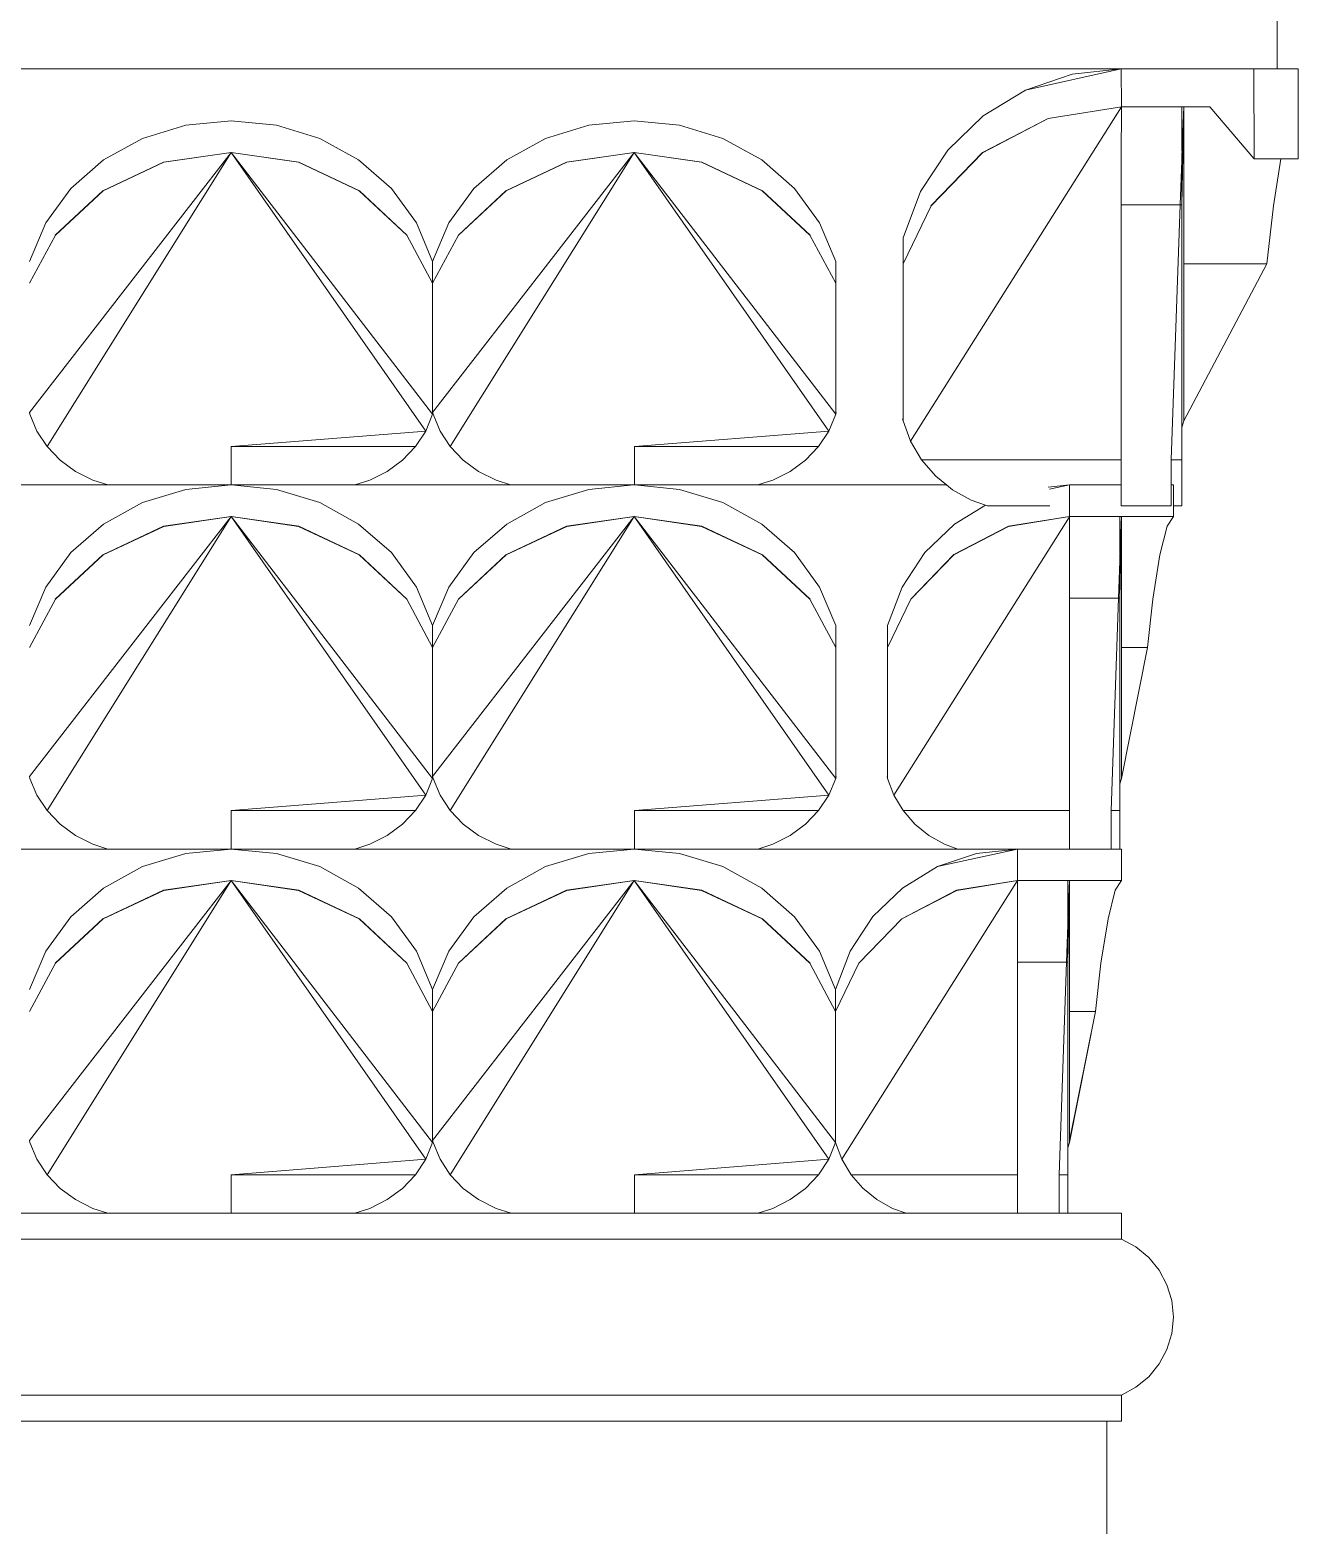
# Model space of a CAD drawing. Header units: millimetres. Extents: x -667 to -468, y -723 to -475.
# Drawn here: x -658.1482 to -657.953, y -488.0089 to -487.7789 of the extents above; entities that cross this region are included whole.
import ezdxf

# ---------------------------------------------------------------- set-up
doc = ezdxf.new("R2010")
doc.units = ezdxf.units.MM
doc.layers.add('dinding', color=36, linetype='Continuous', lineweight=9)

msp = doc.modelspace()

# ---------------------------------------------------------------- linework, layer by layer
at = {"layer": 'dinding'}
for p, q in [((-657.95624, -487.78493), (-657.95624, -487.76893)), ((-658.3163, -487.78494), (-657.98026, -487.78493)), ((-657.99501, -487.78818), (-657.98026, -487.78493)), ((-657.98781, -487.78574), (-657.99501, -487.78818)), ((-657.98026, -487.78493), (-657.98781, -487.78574)), ((-657.98026, -487.78493), (-657.98024, -487.79076)), ((-657.98026, -487.78493), (-657.95984, -487.78493)), ((-657.95982, -487.7987), (-657.95984, -487.78493)), ((-657.95984, -487.78493), (-657.95624, -487.78493)), ((-657.95624, -487.78493), (-657.95304, -487.78493)), ((-657.95304, -487.78493), (-657.95304, -487.79875)), ((-657.99501, -487.78818), (-658.0015, -487.79214)), ((-658.01268, -487.84219), (-657.98024, -487.79076)), ((-657.98024, -487.79076), (-657.99151, -487.79255)), ((-657.98024, -487.79076), (-657.99149, -487.79257)), ((-657.98024, -487.79076), (-657.98025, -487.79862)), ((-657.97093, -487.79076), (-657.98024, -487.79076)), ((-657.97093, -487.79076), (-657.97093, -487.79758)), ((-657.97064, -487.79077), (-657.97093, -487.79076)), ((-657.97064, -487.79077), (-657.97093, -487.79843)), ((-657.97092, -487.80582), (-657.97064, -487.79077)), ((-657.96667, -487.79076), (-657.97064, -487.79077)), ((-657.97064, -487.79077), (-657.97064, -487.81491)), ((-657.96664, -487.79076), (-657.96667, -487.79076)), ((-657.95987, -487.79872), (-657.96664, -487.79076)), ((-658.12424, -487.7936), (-658.11725, -487.79293)), ((-658.11725, -487.79293), (-658.11027, -487.7936)), ((-658.06221, -487.7936), (-658.05522, -487.79293)), ((-658.05522, -487.79293), (-658.04824, -487.7936)), ((-658.0015, -487.79214), (-658.00697, -487.79742)), ((-657.99151, -487.79255), (-658.00163, -487.7978)), ((-657.99149, -487.79257), (-658.0016, -487.79784)), ((-658.13089, -487.79564), (-658.12424, -487.7936)), ((-658.11027, -487.7936), (-658.10362, -487.79564)), ((-658.06886, -487.79564), (-658.06221, -487.7936)), ((-658.04824, -487.7936), (-658.04159, -487.79564)), ((-658.11725, -487.79779), (-658.14827, -487.83779)), ((-658.11725, -487.79779), (-658.14558, -487.84303)), ((-658.13688, -487.79894), (-658.13089, -487.79564)), ((-658.12766, -487.79928), (-658.11725, -487.79779)), ((-658.11725, -487.79779), (-658.12764, -487.7993)), ((-658.11725, -487.79779), (-658.10685, -487.79928)), ((-658.11725, -487.79779), (-658.10687, -487.7993)), ((-658.0873, -487.84065), (-658.11725, -487.79779)), ((-658.08624, -487.83806), (-658.11725, -487.79779)), ((-658.10362, -487.79564), (-658.09763, -487.79894)), ((-658.05522, -487.79779), (-658.08624, -487.83779)), ((-658.05522, -487.79779), (-658.08354, -487.84303)), ((-658.07485, -487.79894), (-658.06886, -487.79564)), ((-658.06563, -487.79928), (-658.05522, -487.79779)), ((-658.05522, -487.79779), (-658.06561, -487.7993)), ((-658.05522, -487.79779), (-658.04482, -487.79928)), ((-658.05522, -487.79779), (-658.04484, -487.7993)), ((-658.02527, -487.84065), (-658.05522, -487.79779)), ((-658.02421, -487.83806), (-658.05522, -487.79779)), ((-658.04159, -487.79564), (-658.0356, -487.79894)), ((-658.00697, -487.79742), (-658.01115, -487.80377)), ((-658.00163, -487.7978), (-658.00955, -487.80599)), ((-658.14192, -487.80334), (-658.13688, -487.79894)), ((-658.13699, -487.80366), (-658.12766, -487.79928)), ((-658.13697, -487.80369), (-658.12764, -487.7993)), ((-658.12764, -487.7993), (-658.12766, -487.79928)), ((-658.10687, -487.7993), (-658.10685, -487.79928)), ((-658.10687, -487.7993), (-658.09754, -487.80369)), ((-658.10685, -487.79928), (-658.09752, -487.80366)), ((-658.09763, -487.79894), (-658.09259, -487.80334)), ((-658.07989, -487.80334), (-658.07485, -487.79894)), ((-658.07496, -487.80366), (-658.06563, -487.79928)), ((-658.07494, -487.80369), (-658.06561, -487.7993)), ((-658.06561, -487.7993), (-658.06563, -487.79928)), ((-658.04484, -487.7993), (-658.04482, -487.79928)), ((-658.04484, -487.7993), (-658.03551, -487.80369)), ((-658.04482, -487.79928), (-658.03548, -487.80366)), ((-658.0356, -487.79894), (-658.03055, -487.80334)), ((-658.0016, -487.79784), (-658.00954, -487.80601)), ((-657.98025, -487.79867), (-657.98025, -487.79862)), ((-657.98025, -487.80583), (-657.98025, -487.79867)), ((-657.97093, -487.79902), (-657.9712, -487.80582)), ((-657.97093, -487.79899), (-657.97093, -487.79843)), ((-657.97093, -487.79899), (-657.97093, -487.79902)), ((-657.97093, -487.79902), (-657.97092, -487.80582)), ((-657.95987, -487.79876), (-657.95987, -487.79872)), ((-657.95984, -487.79876), (-657.95987, -487.79876)), ((-657.95984, -487.79876), (-657.95982, -487.7987)), ((-657.95984, -487.79876), (-657.95569, -487.79876)), ((-657.95569, -487.79876), (-657.95684, -487.80599)), ((-657.95569, -487.79876), (-657.95304, -487.79875)), ((-658.14578, -487.80863), (-658.14192, -487.80334)), ((-658.14432, -487.81048), (-658.13699, -487.80366)), ((-658.1443, -487.8105), (-658.13697, -487.80369)), ((-658.13697, -487.80369), (-658.13699, -487.80366)), ((-658.09754, -487.80369), (-658.09752, -487.80366)), ((-658.09754, -487.80369), (-658.09021, -487.8105)), ((-658.09752, -487.80366), (-658.09019, -487.81048)), ((-658.09259, -487.80334), (-658.08873, -487.80863)), ((-658.08375, -487.80863), (-658.07989, -487.80334)), ((-658.08228, -487.81048), (-658.07496, -487.80366)), ((-658.08227, -487.8105), (-658.07494, -487.80369)), ((-658.07494, -487.80369), (-658.07496, -487.80366)), ((-658.03551, -487.80369), (-658.03548, -487.80366)), ((-658.03551, -487.80369), (-658.02818, -487.8105)), ((-658.03548, -487.80366), (-658.02816, -487.81048)), ((-658.03055, -487.80334), (-658.02669, -487.80863)), ((-658.01115, -487.80377), (-658.01384, -487.81089)), ((-658.01384, -487.8149), (-658.00954, -487.80601)), ((-658.00954, -487.80601), (-658.00955, -487.80599)), ((-657.98027, -487.84505), (-657.98025, -487.80583)), ((-657.9712, -487.80582), (-657.98025, -487.80583)), ((-657.9712, -487.80582), (-657.97257, -487.84505)), ((-657.9712, -487.80582), (-657.97092, -487.80582)), ((-657.97092, -487.80582), (-657.97095, -487.84009)), ((-657.95684, -487.80599), (-657.95784, -487.81491)), ((-658.14827, -487.81456), (-658.14578, -487.80863)), ((-658.08873, -487.80863), (-658.08624, -487.81456)), ((-658.08624, -487.81456), (-658.08375, -487.80863)), ((-658.02669, -487.80863), (-658.02421, -487.81456)), ((-658.14827, -487.81791), (-658.1443, -487.8105)), ((-658.1443, -487.8105), (-658.14432, -487.81048)), ((-658.09021, -487.8105), (-658.09019, -487.81048)), ((-658.08624, -487.81791), (-658.09021, -487.8105)), ((-658.08624, -487.81791), (-658.08227, -487.8105)), ((-658.08227, -487.8105), (-658.08228, -487.81048)), ((-658.02818, -487.8105), (-658.02816, -487.81048)), ((-658.02421, -487.81791), (-658.02818, -487.8105)), ((-658.01384, -487.8149), (-658.01384, -487.81089)), ((-658.08624, -487.81791), (-658.08624, -487.81456)), ((-658.02421, -487.81791), (-658.02421, -487.81456)), ((-658.01384, -487.8149), (-658.01384, -487.83908)), ((-657.97064, -487.81491), (-657.95784, -487.81491)), ((-657.95784, -487.81491), (-657.97064, -487.83909)), ((-657.97064, -487.83909), (-657.97064, -487.81491)), ((-658.08624, -487.83779), (-658.08624, -487.81791)), ((-658.02421, -487.81791), (-658.02421, -487.83806)), ((-658.14822, -487.83806), (-658.14827, -487.83779)), ((-658.14714, -487.84065), (-658.14822, -487.83806)), ((-658.0873, -487.84065), (-658.08624, -487.83806)), ((-658.08618, -487.83806), (-658.08624, -487.83779)), ((-658.08624, -487.83806), (-658.08624, -487.83779)), ((-658.08624, -487.83806), (-658.08621, -487.83793)), ((-658.08511, -487.84065), (-658.08618, -487.83806)), ((-658.02527, -487.84065), (-658.02421, -487.83806)), ((-658.02421, -487.83806), (-658.02415, -487.83779)), ((-658.01384, -487.83908), (-658.01391, -487.83876)), ((-658.01268, -487.84219), (-658.01384, -487.83908)), ((-657.97095, -487.84009), (-657.97064, -487.83909)), ((-658.14558, -487.84303), (-658.14714, -487.84065)), ((-658.0873, -487.84065), (-658.11723, -487.84303)), ((-658.0873, -487.84065), (-658.08888, -487.84303)), ((-658.08354, -487.84303), (-658.08511, -487.84065)), ((-658.02527, -487.84065), (-658.0552, -487.84303)), ((-658.02527, -487.84065), (-658.02684, -487.84303)), ((-657.97095, -487.84009), (-657.97095, -487.84505)), ((-658.14358, -487.84512), (-658.14558, -487.84303)), ((-658.11723, -487.84303), (-658.11723, -487.84893)), ((-658.08888, -487.84303), (-658.11723, -487.84303)), ((-658.09088, -487.84512), (-658.08888, -487.84303)), ((-658.08154, -487.84512), (-658.08354, -487.84303)), ((-658.0552, -487.84303), (-658.05519, -487.84893)), ((-658.02684, -487.84303), (-658.0552, -487.84303)), ((-658.02884, -487.84512), (-658.02684, -487.84303)), ((-658.01099, -487.84505), (-658.01268, -487.84219)), ((-658.1412, -487.84687), (-658.14358, -487.84512)), ((-658.09325, -487.84687), (-658.09088, -487.84512)), ((-658.07917, -487.84687), (-658.08154, -487.84512)), ((-658.03122, -487.84687), (-658.02884, -487.84512)), ((-658.00882, -487.84756), (-658.01099, -487.84505)), ((-658.01099, -487.84505), (-657.98027, -487.84505)), ((-657.98025, -487.84893), (-657.98027, -487.84505)), ((-657.97257, -487.84505), (-657.97095, -487.84505)), ((-657.97257, -487.84505), (-657.97257, -487.84893)), ((-657.97095, -487.84505), (-657.97096, -487.85213)), ((-658.13852, -487.84821), (-658.1412, -487.84687)), ((-658.13621, -487.84893), (-658.13852, -487.84821)), ((-658.09824, -487.84893), (-658.09593, -487.84821)), ((-658.09593, -487.84821), (-658.09325, -487.84687)), ((-658.07649, -487.84821), (-658.07917, -487.84687)), ((-658.07425, -487.84893), (-658.07649, -487.84821)), ((-658.03621, -487.84893), (-658.0339, -487.84821)), ((-658.0339, -487.84821), (-658.03122, -487.84687)), ((-658.00714, -487.84893), (-658.00882, -487.84756)), ((-658.16028, -487.84893), (-658.13621, -487.84893)), ((-658.13621, -487.84893), (-658.11725, -487.84893)), ((-658.13089, -487.85164), (-658.12424, -487.84961)), ((-658.12424, -487.84961), (-658.11725, -487.84893)), ((-658.11725, -487.84893), (-658.11723, -487.84893)), ((-658.11723, -487.84893), (-658.11027, -487.84961)), ((-658.11723, -487.84893), (-658.09829, -487.84893)), ((-658.11027, -487.84961), (-658.10362, -487.85164)), ((-658.09829, -487.84893), (-658.09824, -487.84893)), ((-658.09824, -487.84893), (-658.07425, -487.84893)), ((-658.07425, -487.84893), (-658.05526, -487.84893)), ((-658.06886, -487.85164), (-658.06221, -487.84961)), ((-658.06221, -487.84961), (-658.05526, -487.84893)), ((-658.05526, -487.84893), (-658.05522, -487.84893)), ((-658.05522, -487.84893), (-658.05519, -487.84893)), ((-658.05519, -487.84893), (-658.04824, -487.84961)), ((-658.05519, -487.84893), (-658.03621, -487.84893)), ((-658.04824, -487.84961), (-658.04159, -487.85164)), ((-658.03621, -487.84893), (-658.00714, -487.84893)), ((-658.00625, -487.84966), (-658.00714, -487.84893)), ((-658.00334, -487.85127), (-658.00625, -487.84966)), ((-657.98822, -487.84893), (-657.99153, -487.84928)), ((-657.99129, -487.8496), (-657.98822, -487.84893)), ((-657.98822, -487.84893), (-657.98824, -487.85213)), ((-657.98025, -487.84893), (-657.98822, -487.84893)), ((-657.98025, -487.85213), (-657.98025, -487.84893)), ((-657.97222, -487.84893), (-657.97257, -487.84893)), ((-657.97257, -487.84893), (-657.97257, -487.85213)), ((-657.97222, -487.84893), (-657.97222, -487.85213)), ((-658.13688, -487.85494), (-658.13089, -487.85164)), ((-658.10362, -487.85164), (-658.09763, -487.85494)), ((-658.07485, -487.85494), (-658.06886, -487.85164)), ((-658.04159, -487.85164), (-658.0356, -487.85494)), ((-658.00115, -487.85202), (-658.00594, -487.85494)), ((-658.00115, -487.85202), (-658.00334, -487.85127)), ((-658.00084, -487.85213), (-658.00115, -487.85202)), ((-657.99127, -487.85213), (-658.00084, -487.85213)), ((-657.98824, -487.85213), (-657.98822, -487.85379)), ((-657.97257, -487.85213), (-657.98025, -487.85213)), ((-657.97222, -487.85213), (-657.97222, -487.85379)), ((-657.97222, -487.85213), (-657.97096, -487.85213)), ((-658.11725, -487.85379), (-658.14827, -487.89379)), ((-658.11725, -487.85379), (-658.14558, -487.89903)), ((-658.14192, -487.85934), (-658.13688, -487.85494)), ((-658.13699, -487.85966), (-658.12766, -487.85528)), ((-658.12766, -487.85528), (-658.11725, -487.85379)), ((-658.12764, -487.8553), (-658.12766, -487.85528)), ((-658.11725, -487.85379), (-658.12764, -487.8553)), ((-658.11725, -487.85379), (-658.10685, -487.85528)), ((-658.11725, -487.85379), (-658.10687, -487.8553)), ((-658.0873, -487.89666), (-658.11725, -487.85379)), ((-658.08624, -487.89406), (-658.11725, -487.85379)), ((-658.10687, -487.8553), (-658.10685, -487.85528)), ((-658.10685, -487.85528), (-658.09752, -487.85966)), ((-658.09763, -487.85494), (-658.09259, -487.85934)), ((-658.05522, -487.85379), (-658.08624, -487.89379)), ((-658.05522, -487.85379), (-658.08354, -487.89903)), ((-658.07989, -487.85934), (-658.07485, -487.85494)), ((-658.07496, -487.85966), (-658.06563, -487.85528)), ((-658.06563, -487.85528), (-658.05522, -487.85379)), ((-658.06561, -487.8553), (-658.06563, -487.85528)), ((-658.05522, -487.85379), (-658.06561, -487.8553)), ((-658.05522, -487.85379), (-658.04482, -487.85528)), ((-658.05522, -487.85379), (-658.04484, -487.8553)), ((-658.02527, -487.89666), (-658.05522, -487.85379)), ((-658.02421, -487.89406), (-658.05522, -487.85379)), ((-658.04484, -487.8553), (-658.04482, -487.85528)), ((-658.04482, -487.85528), (-658.03548, -487.85966)), ((-658.0356, -487.85494), (-658.03055, -487.85934)), ((-658.01525, -487.89665), (-657.98824, -487.85383)), ((-658.00594, -487.85494), (-658.01049, -487.85934)), ((-657.99761, -487.85528), (-658.00604, -487.85965)), ((-657.98822, -487.85379), (-657.99761, -487.85528)), ((-657.98822, -487.85379), (-657.99759, -487.8553)), ((-657.98824, -487.85383), (-657.98822, -487.85379)), ((-657.98824, -487.85868), (-657.98824, -487.85383)), ((-657.98046, -487.85379), (-657.98822, -487.85379)), ((-657.98046, -487.86634), (-657.98022, -487.85379)), ((-657.98046, -487.85379), (-657.98046, -487.85947)), ((-657.98022, -487.85379), (-657.98046, -487.85379)), ((-657.98022, -487.85379), (-657.98046, -487.86018)), ((-657.97222, -487.85379), (-657.98022, -487.85379)), ((-657.98022, -487.85379), (-657.98022, -487.8665)), ((-657.97321, -487.85528), (-657.9743, -487.85966)), ((-657.97222, -487.85379), (-657.97321, -487.85528)), ((-658.13697, -487.85969), (-658.12764, -487.8553)), ((-658.10687, -487.8553), (-658.09754, -487.85969)), ((-658.07494, -487.85969), (-658.06561, -487.8553)), ((-658.04484, -487.8553), (-658.03551, -487.85969)), ((-657.99759, -487.8553), (-658.00602, -487.85969)), ((-658.14578, -487.86463), (-658.14192, -487.85934)), ((-658.14432, -487.86648), (-658.13699, -487.85966)), ((-658.1443, -487.8665), (-658.13697, -487.85969)), ((-658.13697, -487.85969), (-658.13699, -487.85966)), ((-658.09754, -487.85969), (-658.09752, -487.85966)), ((-658.09754, -487.85969), (-658.09021, -487.8665)), ((-658.09752, -487.85966), (-658.09019, -487.86648)), ((-658.09259, -487.85934), (-658.08873, -487.86463)), ((-658.08375, -487.86463), (-658.07989, -487.85934)), ((-658.08228, -487.86648), (-658.07496, -487.85966)), ((-658.08227, -487.8665), (-658.07494, -487.85969)), ((-658.07494, -487.85969), (-658.07496, -487.85966)), ((-658.03551, -487.85969), (-658.03548, -487.85966)), ((-658.03551, -487.85969), (-658.02818, -487.8665)), ((-658.03548, -487.85966), (-658.02816, -487.86648)), ((-658.03055, -487.85934), (-658.02669, -487.86463)), ((-658.01049, -487.85934), (-658.01397, -487.86463)), ((-658.00604, -487.85965), (-658.01265, -487.86648)), ((-658.00602, -487.85969), (-658.01263, -487.8665)), ((-657.98824, -487.85868), (-657.98823, -487.86034)), ((-657.9743, -487.85966), (-657.97538, -487.86648)), ((-657.98823, -487.86038), (-657.98824, -487.86397)), ((-657.98823, -487.86034), (-657.98823, -487.86038)), ((-657.98046, -487.86067), (-657.98068, -487.86634)), ((-657.98046, -487.86064), (-657.98046, -487.86018)), ((-657.98046, -487.86064), (-657.98046, -487.86067)), ((-657.98046, -487.86067), (-657.98046, -487.86634)), ((-657.98824, -487.86397), (-657.98824, -487.86634)), ((-658.14827, -487.87056), (-658.14578, -487.86463)), ((-658.14827, -487.87391), (-658.1443, -487.8665)), ((-658.1443, -487.8665), (-658.14432, -487.86648)), ((-658.09021, -487.8665), (-658.09019, -487.86648)), ((-658.08624, -487.87391), (-658.09021, -487.8665)), ((-658.08873, -487.86463), (-658.08624, -487.87056)), ((-658.08624, -487.87056), (-658.08375, -487.86463)), ((-658.08624, -487.87391), (-658.08227, -487.8665)), ((-658.08227, -487.8665), (-658.08228, -487.86648)), ((-658.02818, -487.8665), (-658.02816, -487.86648)), ((-658.02421, -487.87391), (-658.02818, -487.8665)), ((-658.02669, -487.86463), (-658.02421, -487.87056)), ((-658.01397, -487.86463), (-658.01622, -487.87056)), ((-658.01263, -487.8665), (-658.01622, -487.87391)), ((-658.01265, -487.86648), (-658.01263, -487.8665)), ((-657.98068, -487.86634), (-657.98824, -487.86634)), ((-657.98824, -487.89903), (-657.98824, -487.86634)), ((-657.98068, -487.86634), (-657.98183, -487.89903)), ((-657.98068, -487.86634), (-657.98046, -487.86634)), ((-657.98046, -487.86634), (-657.98048, -487.89489)), ((-657.98022, -487.8665), (-657.98024, -487.87391)), ((-657.97538, -487.86648), (-657.97622, -487.87391)), ((-658.08624, -487.87391), (-658.08624, -487.87056)), ((-658.02421, -487.87391), (-658.02421, -487.87056)), ((-658.01622, -487.87391), (-658.01622, -487.87056)), ((-658.08624, -487.89379), (-658.08624, -487.87391)), ((-658.02421, -487.87391), (-658.02421, -487.89406)), ((-658.01622, -487.87391), (-658.01622, -487.89406)), ((-657.98024, -487.87391), (-657.97622, -487.87391)), ((-657.98024, -487.89311), (-657.98024, -487.87391)), ((-657.97622, -487.87391), (-657.98022, -487.89406)), ((-658.14822, -487.89406), (-658.14827, -487.89379)), ((-658.14714, -487.89665), (-658.14822, -487.89406)), ((-658.0873, -487.89666), (-658.08624, -487.89406)), ((-658.08618, -487.89406), (-658.08624, -487.89379)), ((-658.08624, -487.89406), (-658.08624, -487.89379)), ((-658.08624, -487.89406), (-658.08621, -487.89393)), ((-658.08511, -487.89665), (-658.08618, -487.89406)), ((-658.02527, -487.89666), (-658.02421, -487.89406)), ((-658.02421, -487.89406), (-658.02415, -487.89379)), ((-658.01622, -487.89406), (-658.01627, -487.89379)), ((-658.01525, -487.89665), (-658.01622, -487.89406)), ((-657.98048, -487.89489), (-657.98022, -487.89406)), ((-657.98022, -487.89406), (-657.98024, -487.89311)), ((-658.14558, -487.89903), (-658.14714, -487.89665)), ((-658.0873, -487.89666), (-658.11723, -487.89903)), ((-658.0873, -487.89666), (-658.08888, -487.89903)), ((-658.08354, -487.89903), (-658.08511, -487.89665)), ((-658.02527, -487.89666), (-658.0552, -487.89903)), ((-658.02527, -487.89666), (-658.02684, -487.89903)), ((-658.01384, -487.89903), (-658.01525, -487.89665)), ((-657.98048, -487.89489), (-657.98048, -487.89903)), ((-658.14358, -487.90113), (-658.14558, -487.89903)), ((-658.1412, -487.90287), (-658.14358, -487.90113)), ((-658.11723, -487.89903), (-658.11723, -487.90493)), ((-658.08888, -487.89903), (-658.11723, -487.89903)), ((-658.09325, -487.90287), (-658.09088, -487.90113)), ((-658.09088, -487.90113), (-658.08888, -487.89903)), ((-658.08154, -487.90113), (-658.08354, -487.89903)), ((-658.07917, -487.90287), (-658.08154, -487.90113)), ((-658.0552, -487.89903), (-658.05519, -487.90493)), ((-658.02684, -487.89903), (-658.0552, -487.89903)), ((-658.03122, -487.90287), (-658.02884, -487.90113)), ((-658.02884, -487.90113), (-658.02684, -487.89903)), ((-658.01204, -487.90112), (-658.01384, -487.89903)), ((-658.01384, -487.89903), (-657.98824, -487.89903)), ((-658.00989, -487.90287), (-658.01204, -487.90112)), ((-657.98823, -487.90493), (-657.98824, -487.89903)), ((-657.98183, -487.89903), (-657.98183, -487.90493)), ((-657.98183, -487.89903), (-657.98048, -487.89903)), ((-657.98048, -487.89903), (-657.98048, -487.90493)), ((-658.13852, -487.90421), (-658.1412, -487.90287)), ((-658.09593, -487.90421), (-658.09325, -487.90287)), ((-658.07649, -487.90421), (-658.07917, -487.90287)), ((-658.0339, -487.90421), (-658.03122, -487.90287)), ((-658.00747, -487.90421), (-658.00989, -487.90287)), ((-658.16028, -487.90493), (-658.13621, -487.90493)), ((-658.13621, -487.90493), (-658.13852, -487.90421)), ((-658.13621, -487.90493), (-658.11725, -487.90493)), ((-658.13089, -487.90764), (-658.12424, -487.90561)), ((-658.12424, -487.90561), (-658.11725, -487.90493)), ((-658.11725, -487.90493), (-658.11723, -487.90493)), ((-658.11723, -487.90493), (-658.09824, -487.90493)), ((-658.11723, -487.90493), (-658.11027, -487.90561)), ((-658.11027, -487.90561), (-658.10362, -487.90764)), ((-658.09824, -487.90493), (-658.09593, -487.90421)), ((-658.09824, -487.90493), (-658.07418, -487.90493)), ((-658.07418, -487.90493), (-658.07649, -487.90421)), ((-658.07418, -487.90493), (-658.05522, -487.90493)), ((-658.06886, -487.90764), (-658.06221, -487.90561)), ((-658.06221, -487.90561), (-658.05522, -487.90493)), ((-658.05522, -487.90493), (-658.05519, -487.90493)), ((-658.05519, -487.90493), (-658.03621, -487.90493)), ((-658.05519, -487.90493), (-658.04824, -487.90561)), ((-658.04824, -487.90561), (-658.04159, -487.90764)), ((-658.03621, -487.90493), (-658.0339, -487.90421)), ((-658.03621, -487.90493), (-658.00539, -487.90493)), ((-658.00853, -487.90764), (-657.99622, -487.90493)), ((-658.00253, -487.9056), (-658.00853, -487.90764)), ((-658.00539, -487.90493), (-658.00747, -487.90421)), ((-657.99622, -487.90493), (-658.00539, -487.90493)), ((-657.99622, -487.90493), (-658.00253, -487.9056)), ((-657.99622, -487.90493), (-657.99622, -487.90979)), ((-657.98823, -487.90493), (-657.99622, -487.90493)), ((-657.98183, -487.90493), (-657.98823, -487.90493)), ((-657.98183, -487.90493), (-657.98048, -487.90493)), ((-657.98048, -487.90493), (-657.98022, -487.90493)), ((-657.98022, -487.90493), (-657.98022, -487.90979)), ((-658.13688, -487.91094), (-658.13089, -487.90764)), ((-658.10362, -487.90764), (-658.09763, -487.91094)), ((-658.07485, -487.91094), (-658.06886, -487.90764)), ((-658.04159, -487.90764), (-658.0356, -487.91094)), ((-658.00853, -487.90764), (-658.01394, -487.91094)), ((-658.11725, -487.90979), (-658.14827, -487.94979)), ((-658.11725, -487.90979), (-658.14558, -487.95503)), ((-658.12766, -487.91128), (-658.11725, -487.90979)), ((-658.11725, -487.90979), (-658.12764, -487.9113)), ((-658.11725, -487.90979), (-658.10685, -487.91128)), ((-658.11725, -487.90979), (-658.10687, -487.9113)), ((-658.0873, -487.95266), (-658.11725, -487.90979)), ((-658.08624, -487.95006), (-658.11725, -487.90979)), ((-658.05522, -487.90979), (-658.08624, -487.94979)), ((-658.05522, -487.90979), (-658.08354, -487.95503)), ((-658.06563, -487.91128), (-658.05522, -487.90979)), ((-658.05522, -487.90979), (-658.06561, -487.9113)), ((-658.05522, -487.90979), (-658.04482, -487.91128)), ((-658.05522, -487.90979), (-658.04484, -487.9113)), ((-658.02527, -487.95266), (-658.05522, -487.90979)), ((-658.02422, -487.95006), (-658.05522, -487.90979)), ((-658.02326, -487.95265), (-657.99622, -487.90979)), ((-657.99622, -487.90979), (-658.00561, -487.91128)), ((-657.99622, -487.90979), (-658.00559, -487.9113)), ((-657.99622, -487.90979), (-657.99623, -487.91634)), ((-657.98846, -487.90979), (-657.99622, -487.90979)), ((-657.98846, -487.92234), (-657.98822, -487.90979)), ((-657.98846, -487.90979), (-657.98846, -487.91547)), ((-657.98822, -487.90979), (-657.98846, -487.90979)), ((-657.98822, -487.90979), (-657.98846, -487.91618)), ((-657.98022, -487.90979), (-657.98822, -487.90979)), ((-657.98822, -487.90979), (-657.98822, -487.92991)), ((-657.98022, -487.90979), (-657.98121, -487.91128)), ((-658.14192, -487.91534), (-658.13688, -487.91094)), ((-658.13699, -487.91566), (-658.12766, -487.91128)), ((-658.13697, -487.91569), (-658.12764, -487.9113)), ((-658.12764, -487.9113), (-658.12766, -487.91128)), ((-658.10687, -487.9113), (-658.10685, -487.91128)), ((-658.10687, -487.9113), (-658.09754, -487.91569)), ((-658.10685, -487.91128), (-658.09752, -487.91566)), ((-658.09763, -487.91094), (-658.09259, -487.91534)), ((-658.07989, -487.91534), (-658.07485, -487.91094)), ((-658.07496, -487.91566), (-658.06563, -487.91128)), ((-658.07494, -487.91569), (-658.06561, -487.9113)), ((-658.06561, -487.9113), (-658.06563, -487.91128)), ((-658.04484, -487.9113), (-658.04482, -487.91128)), ((-658.04484, -487.9113), (-658.03551, -487.91569)), ((-658.04482, -487.91128), (-658.03548, -487.91566)), ((-658.0356, -487.91094), (-658.03055, -487.91534)), ((-658.01394, -487.91094), (-658.01849, -487.91533)), ((-658.00561, -487.91128), (-658.01404, -487.91565)), ((-658.00559, -487.9113), (-658.01402, -487.91568)), ((-657.98121, -487.91128), (-657.9823, -487.91566)), ((-658.14578, -487.92063), (-658.14192, -487.91534)), ((-658.14432, -487.92248), (-658.13699, -487.91566)), ((-658.1443, -487.9225), (-658.13697, -487.91569)), ((-658.13697, -487.91569), (-658.13699, -487.91566)), ((-658.09754, -487.91569), (-658.09752, -487.91566)), ((-658.09754, -487.91569), (-658.09021, -487.9225)), ((-658.09752, -487.91566), (-658.09019, -487.92248)), ((-658.09259, -487.91534), (-658.08873, -487.92063)), ((-658.08375, -487.92063), (-658.07989, -487.91534)), ((-658.08228, -487.92248), (-658.07496, -487.91566)), ((-658.08227, -487.9225), (-658.07494, -487.91569)), ((-658.07494, -487.91569), (-658.07496, -487.91566)), ((-658.03551, -487.91569), (-658.03548, -487.91566)), ((-658.03551, -487.91569), (-658.02818, -487.9225)), ((-658.03548, -487.91566), (-658.02816, -487.92248)), ((-658.03055, -487.91534), (-658.02669, -487.92063)), ((-658.01849, -487.91533), (-658.02197, -487.92063)), ((-658.01404, -487.91565), (-658.02065, -487.92248)), ((-658.01402, -487.91568), (-658.02063, -487.9225)), ((-657.99623, -487.91638), (-657.99623, -487.91634)), ((-657.99623, -487.92234), (-657.99623, -487.91638)), ((-657.98846, -487.91667), (-657.98868, -487.92234)), ((-657.98846, -487.91664), (-657.98846, -487.91618)), ((-657.98846, -487.91664), (-657.98846, -487.91667)), ((-657.98846, -487.91667), (-657.98846, -487.92234)), ((-657.9823, -487.91566), (-657.98338, -487.92248)), ((-658.14827, -487.92656), (-658.14578, -487.92063)), ((-658.08873, -487.92063), (-658.08624, -487.92656)), ((-658.08624, -487.92656), (-658.08375, -487.92063)), ((-658.02669, -487.92063), (-658.02422, -487.92656)), ((-658.02197, -487.92063), (-658.02422, -487.92656)), ((-658.14827, -487.92991), (-658.1443, -487.9225)), ((-658.1443, -487.9225), (-658.14432, -487.92248)), ((-658.09021, -487.9225), (-658.09019, -487.92248)), ((-658.08624, -487.92991), (-658.09021, -487.9225)), ((-658.08624, -487.92991), (-658.08227, -487.9225)), ((-658.08227, -487.9225), (-658.08228, -487.92248)), ((-658.02818, -487.9225), (-658.02816, -487.92248)), ((-658.02422, -487.92991), (-658.02818, -487.9225)), ((-658.02063, -487.9225), (-658.02422, -487.92991)), ((-658.02065, -487.92248), (-658.02063, -487.9225)), ((-657.99624, -487.95503), (-657.99623, -487.92234)), ((-657.98868, -487.92234), (-657.99623, -487.92234)), ((-657.98868, -487.92234), (-657.98983, -487.95503)), ((-657.98868, -487.92234), (-657.98846, -487.92234)), ((-657.98846, -487.92234), (-657.98848, -487.95089)), ((-657.98338, -487.92248), (-657.98422, -487.92991)), ((-658.08624, -487.92991), (-658.08624, -487.92656)), ((-658.02422, -487.92991), (-658.02422, -487.92656)), ((-658.08624, -487.94979), (-658.08624, -487.92991)), ((-658.02422, -487.92991), (-658.02422, -487.95006)), ((-657.98822, -487.92991), (-657.98422, -487.92991)), ((-657.98422, -487.92991), (-657.98822, -487.95006)), ((-657.98422, -487.92991), (-657.98822, -487.94979)), ((-657.98822, -487.94979), (-657.98822, -487.92991)), ((-658.14822, -487.95006), (-658.14827, -487.94979)), ((-658.14714, -487.95265), (-658.14822, -487.95006)), ((-658.0873, -487.95266), (-658.08624, -487.95006)), ((-658.08618, -487.95006), (-658.08624, -487.94979)), ((-658.08624, -487.94979), (-658.08624, -487.95006)), ((-658.08624, -487.95006), (-658.08621, -487.94993)), ((-658.08511, -487.95265), (-658.08618, -487.95006)), ((-658.02527, -487.95266), (-658.02422, -487.95006)), ((-658.02326, -487.95265), (-658.02422, -487.95006)), ((-657.98848, -487.95089), (-657.98822, -487.95006)), ((-657.98848, -487.95089), (-657.98848, -487.95503)), ((-657.98822, -487.95006), (-657.98822, -487.94979)), ((-658.14558, -487.95503), (-658.14714, -487.95265)), ((-658.0873, -487.95266), (-658.11723, -487.95503)), ((-658.0873, -487.95266), (-658.08888, -487.95503)), ((-658.08354, -487.95503), (-658.08511, -487.95265)), ((-658.02527, -487.95266), (-658.0552, -487.95503)), ((-658.02527, -487.95266), (-658.02684, -487.95503)), ((-658.02326, -487.95265), (-658.02184, -487.95503)), ((-658.14358, -487.95713), (-658.14558, -487.95503)), ((-658.11723, -487.95503), (-658.11723, -487.96093)), ((-658.08888, -487.95503), (-658.11723, -487.95503)), ((-658.09088, -487.95713), (-658.08888, -487.95503)), ((-658.08154, -487.95713), (-658.08354, -487.95503)), ((-658.0552, -487.95503), (-658.05519, -487.96093)), ((-658.02684, -487.95503), (-658.0552, -487.95503)), ((-658.02884, -487.95713), (-658.02684, -487.95503)), ((-658.02004, -487.95712), (-658.02184, -487.95503)), ((-658.02184, -487.95503), (-657.99624, -487.95503)), ((-657.99622, -487.96093), (-657.99624, -487.95503)), ((-657.98983, -487.95503), (-657.98983, -487.96093)), ((-657.98983, -487.95503), (-657.98848, -487.95503)), ((-657.98848, -487.95503), (-657.98848, -487.96093)), ((-658.1412, -487.95887), (-658.14358, -487.95713)), ((-658.09325, -487.95887), (-658.09088, -487.95713)), ((-658.07917, -487.95887), (-658.08154, -487.95713)), ((-658.03122, -487.95887), (-658.02884, -487.95713)), ((-658.01789, -487.95887), (-658.02004, -487.95712)), ((-658.16028, -487.96093), (-658.13621, -487.96093)), ((-658.13852, -487.96021), (-658.1412, -487.95887)), ((-658.13621, -487.96093), (-658.13852, -487.96021)), ((-658.13621, -487.96093), (-658.11723, -487.96093)), ((-658.11723, -487.96093), (-658.09824, -487.96093)), ((-658.09824, -487.96093), (-658.09593, -487.96021)), ((-658.07418, -487.96093), (-658.09824, -487.96093)), ((-658.09593, -487.96021), (-658.09325, -487.95887)), ((-658.07649, -487.96021), (-658.07917, -487.95887)), ((-658.07418, -487.96093), (-658.07649, -487.96021)), ((-658.07418, -487.96093), (-658.05519, -487.96093)), ((-658.05519, -487.96093), (-658.03621, -487.96093)), ((-658.03621, -487.96093), (-658.0339, -487.96021)), ((-658.03621, -487.96093), (-658.01339, -487.96093)), ((-658.0339, -487.96021), (-658.03122, -487.95887)), ((-658.01547, -487.96021), (-658.01789, -487.95887)), ((-658.01339, -487.96093), (-658.01547, -487.96021)), ((-657.99622, -487.96093), (-658.01339, -487.96093)), ((-657.98983, -487.96093), (-657.99622, -487.96093)), ((-657.98983, -487.96093), (-657.98848, -487.96093)), ((-657.98024, -487.96093), (-657.98848, -487.96093)), ((-657.98024, -487.96093), (-657.98024, -487.96493)), ((-657.98024, -487.96493), (-658.31634, -487.96493)), ((-657.98024, -487.96493), (-657.978, -487.96613)), ((-657.978, -487.96613), (-657.97604, -487.96775)), ((-657.97604, -487.96775), (-657.97443, -487.96972)), ((-657.97443, -487.96972), (-657.97323, -487.97196)), ((-657.97323, -487.97196), (-657.97249, -487.9744)), ((-657.97249, -487.9744), (-657.97224, -487.97693)), ((-657.97224, -487.97693), (-657.97249, -487.97946)), ((-657.97249, -487.97946), (-657.97323, -487.9819)), ((-657.97323, -487.9819), (-657.97443, -487.98414)), ((-657.97604, -487.98611), (-657.978, -487.98773)), ((-657.97443, -487.98414), (-657.97604, -487.98611)), ((-657.978, -487.98773), (-657.98024, -487.98893)), ((-657.98024, -487.98893), (-658.31634, -487.98893)), ((-657.98024, -487.98893), (-657.98024, -487.99293)), ((-657.98249, -487.99293), (-658.31634, -487.99293)), ((-657.98249, -487.99293), (-657.98249, -488.03293)), ((-657.98024, -487.99293), (-657.98249, -487.99293))]:
    msp.add_line(p, q, dxfattribs=at)

doc.saveas('drawing.dxf')
